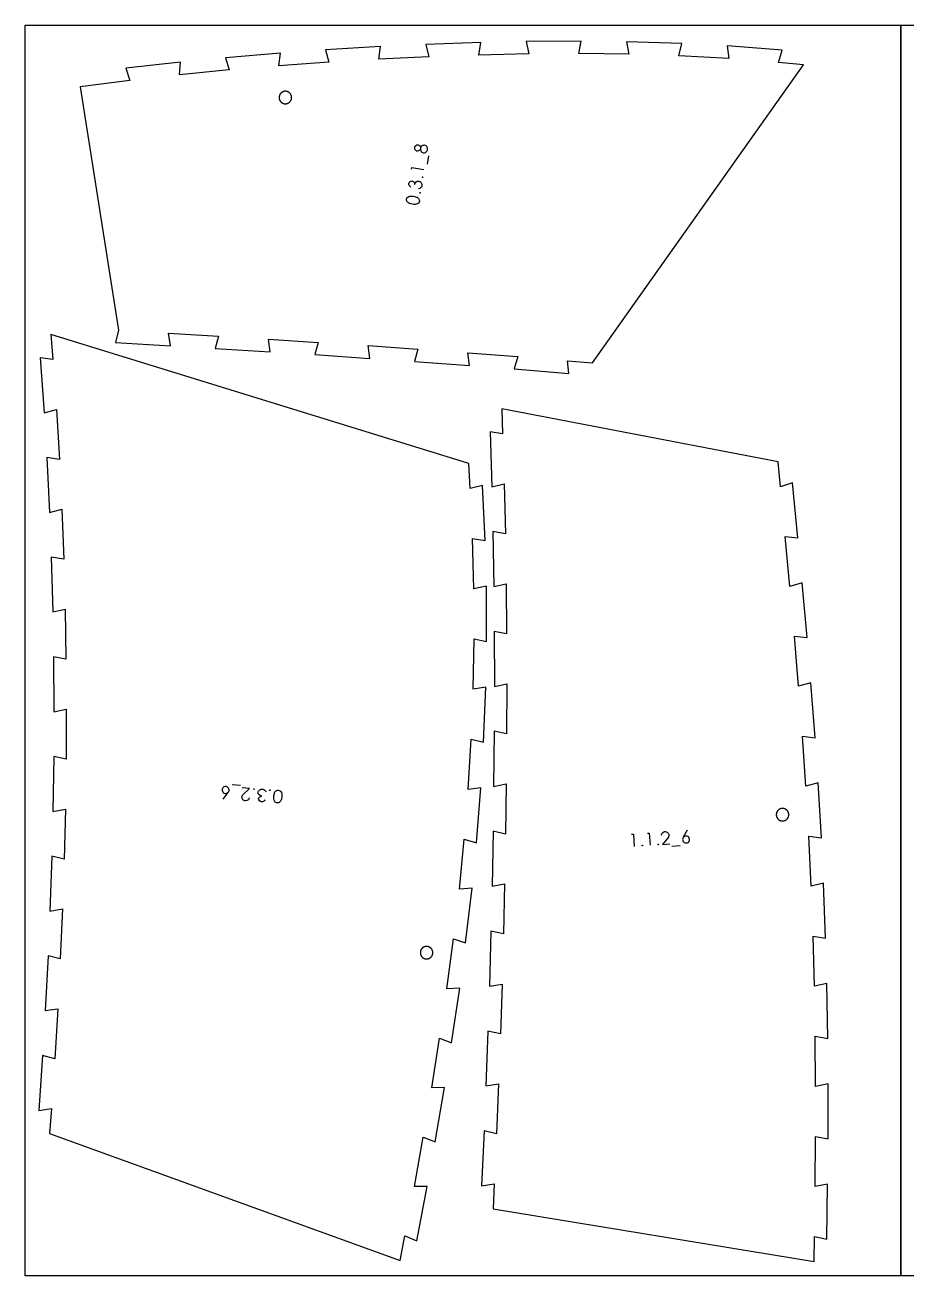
# Model space of a CAD drawing. Header units: millimetres. Extents: x 0 to 7990, y -4000 to -3000.
# Drawn here: x 0 to 705, y -4000 to -3000 of the extents above; entities that cross this region are included whole.
import ezdxf

# ---------------------------------------------------------------- set-up
doc = ezdxf.new("R2010")
doc.units = ezdxf.units.MM
doc.header["$MEASUREMENT"] = 0
for name, color, linetype, true_color in [('Default', 18, 'Continuous', 0x000000), ('nest$l_engrave_text', 5, 'Continuous', 0x0000ff), ('nest$l_inner_cut', 3, 'Continuous', 0x00ff00), ('nest$l_outer_cut', 1, 'Continuous', 0xff0000)]:
    doc.layers.add(name, color=color, linetype=linetype, true_color=true_color)

msp = doc.modelspace()

# ---------------------------------------------------------------- linework, layer by layer
at = {"layer": 'Default'}
for points in [[(0, -4000), (0, -3000), (700, -3000), (700, -4000)], [(700, -4000), (700, -3000), (1400, -3000), (1400, -4000)]]:
    msp.add_lwpolyline(points, close=True, dxfattribs=at)
at = {"layer": 'nest$l_engrave_text'}
for points in [[(316.2, -3098.1), (316.2, -3098.9), (316.2, -3099.7), (316.4, -3100.4), (316.7, -3101), (317.2, -3101.6), (317.8, -3102), (318.4, -3102.2), (319.2, -3102.2), (320, -3101.9), (320.7, -3101.5), (321.2, -3100.8), (321.6, -3099.9), (321.7, -3099.1), (321.6, -3098.3), (321.5, -3097.7), (321.1, -3097.1), (320.6, -3096.6), (320, -3096.2), (319.3, -3096), (318.7, -3096), (318.2, -3096.2), (317.6, -3096.4), (317.2, -3096.7), (316.8, -3097.2), (316.5, -3097.7), (316.2, -3098.5), (316, -3099.3), (315.6, -3099.8), (315, -3100.4), (314.4, -3100.7), (313.8, -3100.8), (313.3, -3100.8), (312.9, -3100.7), (312.3, -3100.4), (311.8, -3099.8), (311.6, -3099.2), (311.5, -3098.5), (311.5, -3097.8), (311.7, -3097.1), (312.1, -3096.6), (312.5, -3096.2), (313.1, -3095.9), (313.7, -3095.7), (314.3, -3095.8), (314.8, -3096), (315.3, -3096.4), (315.8, -3097), (316.1, -3097.6)], [(317.5, -3121.6), (317.6, -3121.4), (317.8, -3121.4), (317.9, -3121.5), (317.9, -3121.6), (317.9, -3121.8), (317.7, -3121.8), (317.5, -3121.7)], [(314.4, -3142.4), (313.9, -3142.8), (313, -3143.2), (312, -3143.4), (311.9, -3143.4), (311.7, -3143.4), (311.3, -3143.4), (310.9, -3143.4), (309.7, -3143.3), (308.5, -3143), (308, -3142.8), (307.6, -3142.7), (307.4, -3142.7), (307.3, -3142.6), (306.7, -3142.3), (306.2, -3142), (305.8, -3141.7), (305.6, -3141.4), (305.1, -3140.7), (304.9, -3140), (305, -3139.3), (305.1, -3138.5), (305.6, -3137.9), (306.1, -3137.5), (306.9, -3137.1), (307.5, -3136.9), (308.4, -3136.8), (309.2, -3136.8), (310.2, -3136.9), (311.2, -3137.1), (312, -3137.3), (312.8, -3137.5), (313.4, -3137.7), (313.9, -3138.1), (314.5, -3138.7), (314.8, -3139.2), (315.1, -3139.7), (315.2, -3140.3), (315.2, -3140.9), (315, -3141.7)], [(315.5, -3134.2), (315.6, -3134), (315.8, -3134), (315.9, -3134.1), (315.9, -3134.3), (315.9, -3134.4), (315.7, -3134.5), (315.5, -3134.4)], [(183, -3611), (182.8, -3610.9), (182.8, -3610.7), (182.8, -3610.6), (183, -3610.5), (183.2, -3610.6), (183.2, -3610.8), (183.1, -3610.9)], [(195.7, -3611.9), (195.5, -3611.8), (195.5, -3611.6), (195.6, -3611.5), (195.7, -3611.4), (195.9, -3611.5), (195.9, -3611.7), (195.9, -3611.8)], [(203.9, -3612.2), (204.5, -3612.8), (204.9, -3613.6), (205.2, -3614.6), (205.2, -3614.7), (205.2, -3614.9), (205.2, -3615.2), (205.2, -3615.6), (205.2, -3616.9), (205.1, -3618.1), (205, -3618.6), (204.9, -3619), (204.8, -3619.2), (204.8, -3619.3), (204.6, -3619.9), (204.3, -3620.4), (204, -3620.9), (203.8, -3621.1), (203.1, -3621.6), (202.4, -3621.9), (201.8, -3621.9), (200.9, -3621.8), (200.2, -3621.4), (199.8, -3621), (199.3, -3620.2), (199.1, -3619.6), (198.9, -3618.7), (198.9, -3617.9), (198.9, -3616.9), (199, -3615.9), (199.1, -3615.1), (199.3, -3614.3), (199.4, -3613.7), (199.8, -3613.1), (200.3, -3612.5), (200.8, -3612.1), (201.2, -3611.8), (201.8, -3611.6), (202.4, -3611.6), (203.2, -3611.8)], [(493.4, -3655.7), (493.5, -3655.7), (493.6, -3655.9), (493.6, -3656.1), (493.4, -3656.2), (493.2, -3656.1), (493.2, -3655.9), (493.2, -3655.8)], [(506.1, -3654.8), (506.3, -3654.8), (506.4, -3655), (506.3, -3655.2), (506.1, -3655.3), (506, -3655.2), (505.9, -3655), (506, -3654.9)]]:
    msp.add_lwpolyline(points, close=True, dxfattribs=at)
for points in [[(321.6, -3111.3), (322.7, -3104.6)], [(309, -3115.3), (309.3, -3113.9), (318.9, -3115.4)], [(308.4, -3129.5), (307.6, -3128.8), (307.2, -3128.3), (306.9, -3127.6), (306.9, -3126.7), (307.2, -3125.8), (307.8, -3125.1), (308.7, -3124.7), (309.6, -3124.6), (310.4, -3125), (311, -3125.7), (311.3, -3126.5), (311.4, -3127.5), (312, -3126.2), (312.7, -3125.3), (313.5, -3124.8), (314.5, -3124.8), (315.2, -3125), (315.8, -3125.2), (316.3, -3125.6), (316.7, -3126.1), (317.1, -3127.3), (317.1, -3128.7), (316.8, -3129.5), (316.1, -3130.2), (315.5, -3130.6), (314.5, -3130.9)], [(158.5, -3618.8), (162.3, -3613.6), (162.6, -3613.1), (162.9, -3612.6), (163.1, -3612.2), (163.1, -3611.4), (163, -3610.7), (162.7, -3610), (162.2, -3609.5), (161.5, -3609.1), (160.7, -3608.8), (160, -3608.8), (159.2, -3609), (158.5, -3609.5), (158, -3610.1), (157.7, -3610.7), (157.6, -3611.5), (157.7, -3612.3), (158, -3613), (158.5, -3613.6), (159.2, -3614), (159.9, -3614.2), (160.8, -3614.2), (161.2, -3614.1), (161.7, -3613.9), (162.1, -3613.6), (162.6, -3613.2)], [(172.3, -3607.8), (165.6, -3607.3)], [(179.3, -3617.7), (179.1, -3618.1), (178.8, -3618.8), (178.5, -3619.2), (178.1, -3619.6), (177.2, -3620), (176.2, -3620.2), (175.7, -3620.1), (175.1, -3619.9), (174.6, -3619.6), (174.2, -3619.3), (173.6, -3618.3), (173.5, -3617.7), (173.4, -3617.2), (173.7, -3616.3), (173.8, -3616), (173.8, -3615.9), (174.1, -3615.5), (179.5, -3610.3), (173.7, -3609.9)], [(191.7, -3619.4), (191.1, -3620.2), (190.6, -3620.6), (189.9, -3621), (189, -3621), (188.1, -3620.8), (187.4, -3620.3), (186.8, -3619.5), (186.7, -3618.6), (187, -3617.8), (187.6, -3617.1), (188.4, -3616.7), (189.4, -3616.5), (188, -3616), (187.1, -3615.4), (186.5, -3614.6), (186.4, -3613.7), (186.5, -3613), (186.7, -3612.4), (187.1, -3611.8), (187.6, -3611.4), (188.7, -3610.9), (190.1, -3610.8), (191, -3611), (191.7, -3611.6), (192.1, -3612.2), (192.5, -3613.1)], [(484.8, -3646.9), (486.3, -3646.8), (487, -3656.6)], [(497.6, -3646.1), (499, -3646), (499.7, -3655.7)], [(508.8, -3647.7), (508.9, -3647.2), (509.1, -3646.5), (509.4, -3646), (509.8, -3645.6), (510.6, -3645), (511.5, -3644.8), (512.1, -3644.8), (512.6, -3644.9), (513.2, -3645.1), (513.6, -3645.4), (514.3, -3646.3), (514.6, -3646.8), (514.7, -3647.3), (514.6, -3648.2), (514.5, -3648.5), (514.5, -3648.7), (514.3, -3649.1), (509.6, -3655), (515.4, -3654.6)], [(529.2, -3643.7), (526.2, -3649.3), (526, -3649.8), (525.7, -3650.4), (525.6, -3650.8), (525.7, -3651.6), (525.9, -3652.3), (526.3, -3652.9), (526.9, -3653.4), (527.6, -3653.7), (528.4, -3653.8), (529.2, -3653.7), (529.9, -3653.4), (530.5, -3652.9), (531, -3652.2), (531.2, -3651.6), (531.2, -3650.8), (531, -3650), (530.6, -3649.3), (530, -3648.8), (529.2, -3648.5), (528.5, -3648.4), (527.7, -3648.5), (527.2, -3648.7), (526.8, -3649), (526.4, -3649.3), (526, -3649.8)], [(517.1, -3656.5), (523.8, -3656)]]:
    msp.add_lwpolyline(points, dxfattribs=at)
at = {"layer": 'nest$l_inner_cut'}
for points in [[(208.9, -3053), (208.7, -3053), (208.6, -3053), (208.4, -3053), (208.2, -3053), (208, -3053), (207.9, -3053), (207.7, -3053), (207.5, -3053), (207.3, -3053), (207.2, -3053.1), (207, -3053.1), (206.8, -3053.2), (206.7, -3053.2), (206.5, -3053.3), (206.3, -3053.3), (206.2, -3053.4), (206, -3053.4), (205.9, -3053.5), (205.7, -3053.6), (205.6, -3053.7), (205.4, -3053.8), (205.3, -3053.9), (205.1, -3054), (205, -3054.1), (204.9, -3054.2), (204.7, -3054.3), (204.6, -3054.4), (204.5, -3054.6), (204.4, -3054.7), (204.3, -3054.8), (204.1, -3054.9), (204, -3055.1), (203.9, -3055.2), (203.8, -3055.4), (203.8, -3055.5), (203.7, -3055.7), (203.6, -3055.8), (203.5, -3056), (203.5, -3056.2), (203.4, -3056.3), (203.3, -3056.5), (203.3, -3056.6), (203.3, -3056.8), (203.2, -3057), (203.2, -3057.2), (203.2, -3057.3), (203.1, -3057.5), (203.1, -3057.7), (203.1, -3057.8), (203.1, -3058), (203.1, -3058.2), (203.1, -3058.4), (203.1, -3058.5), (203.2, -3058.7), (203.2, -3058.9), (203.2, -3059.1), (203.3, -3059.2), (203.3, -3059.4), (203.4, -3059.6), (203.4, -3059.7), (203.5, -3059.9), (203.6, -3060), (203.6, -3060.2), (203.7, -3060.4), (203.8, -3060.5), (203.9, -3060.7), (204, -3060.8), (204.1, -3060.9), (204.2, -3061.1), (204.3, -3061.2), (204.4, -3061.3), (204.5, -3061.5), (204.7, -3061.6), (204.8, -3061.7), (204.9, -3061.8), (205.1, -3061.9), (205.2, -3062), (205.3, -3062.1), (205.5, -3062.2), (205.6, -3062.3), (205.8, -3062.4), (205.9, -3062.5), (206.1, -3062.6), (206.3, -3062.6), (206.4, -3062.7), (206.6, -3062.7), (206.7, -3062.8), (206.9, -3062.8), (207.1, -3062.9), (207.3, -3062.9), (207.4, -3062.9), (207.6, -3063), (207.8, -3063), (207.9, -3063), (208.1, -3063), (208.3, -3063), (208.5, -3063), (208.6, -3063), (208.8, -3062.9), (209, -3062.9), (209.1, -3062.9), (209.3, -3062.8), (209.5, -3062.8), (209.7, -3062.7), (209.8, -3062.7), (210, -3062.6), (210.1, -3062.6), (210.3, -3062.5), (210.4, -3062.4), (210.6, -3062.3), (210.8, -3062.2), (210.9, -3062.1), (211, -3062), (211.2, -3061.9), (211.3, -3061.8), (211.4, -3061.7), (211.6, -3061.6), (211.7, -3061.5), (211.8, -3061.3), (211.9, -3061.2), (212, -3061.1), (212.1, -3060.9), (212.2, -3060.8), (212.3, -3060.7), (212.4, -3060.5), (212.5, -3060.4), (212.6, -3060.2), (212.7, -3060), (212.7, -3059.9), (212.8, -3059.7), (212.9, -3059.6), (212.9, -3059.4), (213, -3059.2), (213, -3059.1), (213, -3058.9), (213.1, -3058.7), (213.1, -3058.6), (213.1, -3058.4), (213.1, -3058.2), (213.1, -3058), (213.1, -3057.9), (213.1, -3057.7), (213.1, -3057.5), (213.1, -3057.3), (213.1, -3057.2), (213, -3057), (213, -3056.8), (212.9, -3056.7), (212.9, -3056.5), (212.8, -3056.3), (212.8, -3056.2), (212.7, -3056), (212.6, -3055.8), (212.6, -3055.7), (212.5, -3055.5), (212.4, -3055.4), (212.3, -3055.2), (212.2, -3055.1), (212.1, -3055), (212, -3054.8), (211.9, -3054.7), (211.8, -3054.6), (211.6, -3054.4), (211.5, -3054.3), (211.4, -3054.2), (211.3, -3054.1), (211.1, -3054), (211, -3053.9), (210.8, -3053.8), (210.7, -3053.7), (210.5, -3053.6), (210.4, -3053.5), (210.2, -3053.4), (210.1, -3053.4), (209.9, -3053.3), (209.7, -3053.3), (209.6, -3053.2), (209.4, -3053.2), (209.2, -3053.1), (209.1, -3053.1)], [(610.5, -3630.9), (610.5, -3630.7), (610.5, -3630.5), (610.4, -3630.4), (610.4, -3630.2), (610.4, -3630), (610.3, -3629.9), (610.3, -3629.7), (610.2, -3629.5), (610.2, -3629.4), (610.1, -3629.2), (610, -3629), (609.9, -3628.9), (609.8, -3628.7), (609.8, -3628.6), (609.7, -3628.4), (609.6, -3628.3), (609.5, -3628.2), (609.4, -3628), (609.2, -3627.9), (609.1, -3627.8), (609, -3627.6), (608.9, -3627.5), (608.7, -3627.4), (608.6, -3627.3), (608.5, -3627.2), (608.3, -3627.1), (608.2, -3627), (608, -3626.9), (607.9, -3626.8), (607.7, -3626.8), (607.6, -3626.7), (607.4, -3626.6), (607.3, -3626.5), (607.1, -3626.5), (606.9, -3626.4), (606.8, -3626.4), (606.6, -3626.3), (606.4, -3626.3), (606.2, -3626.3), (606.1, -3626.3), (605.9, -3626.2), (605.7, -3626.2), (605.6, -3626.2), (605.4, -3626.2), (605.2, -3626.2), (605, -3626.3), (604.9, -3626.3), (604.7, -3626.3), (604.5, -3626.3), (604.3, -3626.4), (604.2, -3626.4), (604, -3626.5), (603.9, -3626.5), (603.7, -3626.6), (603.5, -3626.6), (603.4, -3626.7), (603.2, -3626.8), (603.1, -3626.9), (602.9, -3627), (602.8, -3627.1), (602.6, -3627.2), (602.5, -3627.3), (602.3, -3627.4), (602.2, -3627.5), (602.1, -3627.6), (602, -3627.7), (601.8, -3627.8), (601.7, -3628), (601.6, -3628.1), (601.5, -3628.2), (601.4, -3628.4), (601.3, -3628.5), (601.2, -3628.7), (601.1, -3628.8), (601.1, -3629), (601, -3629.1), (600.9, -3629.3), (600.8, -3629.5), (600.8, -3629.6), (600.7, -3629.8), (600.7, -3629.9), (600.6, -3630.1), (600.6, -3630.3), (600.6, -3630.5), (600.5, -3630.6), (600.5, -3630.8), (600.5, -3631), (600.5, -3631.1), (600.5, -3631.3), (600.5, -3631.5), (600.5, -3631.7), (600.5, -3631.8), (600.6, -3632), (600.6, -3632.2), (600.6, -3632.4), (600.7, -3632.5), (600.7, -3632.7), (600.8, -3632.9), (600.8, -3633), (600.9, -3633.2), (601, -3633.3), (601.1, -3633.5), (601.1, -3633.6), (601.2, -3633.8), (601.3, -3633.9), (601.4, -3634.1), (601.5, -3634.2), (601.6, -3634.4), (601.7, -3634.5), (601.8, -3634.6), (602, -3634.8), (602.1, -3634.9), (602.2, -3635), (602.3, -3635.1), (602.5, -3635.2), (602.6, -3635.3), (602.8, -3635.4), (602.9, -3635.5), (603.1, -3635.6), (603.2, -3635.7), (603.4, -3635.8), (603.5, -3635.8), (603.7, -3635.9), (603.9, -3635.9), (604, -3636), (604.2, -3636.1), (604.4, -3636.1), (604.5, -3636.1), (604.7, -3636.2), (604.9, -3636.2), (605, -3636.2), (605.2, -3636.2), (605.4, -3636.2), (605.6, -3636.2), (605.7, -3636.2), (605.9, -3636.2), (606.1, -3636.2), (606.2, -3636.2), (606.4, -3636.1), (606.6, -3636.1), (606.8, -3636.1), (606.9, -3636), (607.1, -3636), (607.3, -3635.9), (607.4, -3635.9), (607.6, -3635.8), (607.7, -3635.7), (607.9, -3635.6), (608, -3635.5), (608.2, -3635.5), (608.3, -3635.4), (608.5, -3635.3), (608.6, -3635.2), (608.7, -3635), (608.9, -3634.9), (609, -3634.8), (609.1, -3634.7), (609.2, -3634.6), (609.4, -3634.4), (609.5, -3634.3), (609.6, -3634.2), (609.7, -3634), (609.8, -3633.9), (609.9, -3633.7), (609.9, -3633.6), (610, -3633.4), (610.1, -3633.3), (610.2, -3633.1), (610.2, -3632.9), (610.3, -3632.8), (610.3, -3632.6), (610.4, -3632.4), (610.4, -3632.3), (610.4, -3632.1), (610.5, -3631.9), (610.5, -3631.7), (610.5, -3631.6), (610.5, -3631.4), (610.5, -3631.2), (610.5, -3631.1)], [(316, -3741.2), (316, -3741.4), (316, -3741.6), (316, -3741.7), (316, -3741.9), (316, -3742.1), (316, -3742.2), (316.1, -3742.4), (316.1, -3742.6), (316.1, -3742.8), (316.2, -3742.9), (316.2, -3743.1), (316.3, -3743.3), (316.4, -3743.4), (316.4, -3743.6), (316.5, -3743.7), (316.6, -3743.9), (316.7, -3744), (316.7, -3744.2), (316.8, -3744.3), (316.9, -3744.5), (317, -3744.6), (317.1, -3744.8), (317.3, -3744.9), (317.4, -3745), (317.5, -3745.1), (317.6, -3745.3), (317.8, -3745.4), (317.9, -3745.5), (318, -3745.6), (318.2, -3745.7), (318.3, -3745.8), (318.5, -3745.9), (318.6, -3746), (318.8, -3746), (318.9, -3746.1), (319.1, -3746.2), (319.2, -3746.2), (319.4, -3746.3), (319.6, -3746.3), (319.7, -3746.4), (319.9, -3746.4), (320.1, -3746.5), (320.3, -3746.5), (320.4, -3746.5), (320.6, -3746.5), (320.8, -3746.5), (320.9, -3746.6), (321.1, -3746.6), (321.3, -3746.5), (321.5, -3746.5), (321.6, -3746.5), (321.8, -3746.5), (322, -3746.5), (322.2, -3746.4), (322.3, -3746.4), (322.5, -3746.3), (322.7, -3746.3), (322.8, -3746.2), (323, -3746.1), (323.1, -3746.1), (323.3, -3746), (323.4, -3745.9), (323.6, -3745.8), (323.7, -3745.7), (323.9, -3745.6), (324, -3745.5), (324.2, -3745.4), (324.3, -3745.3), (324.4, -3745.2), (324.5, -3745.1), (324.7, -3744.9), (324.8, -3744.8), (324.9, -3744.7), (325, -3744.5), (325.1, -3744.4), (325.2, -3744.3), (325.3, -3744.1), (325.4, -3744), (325.5, -3743.8), (325.5, -3743.7), (325.6, -3743.5), (325.7, -3743.3), (325.7, -3743.2), (325.8, -3743), (325.8, -3742.8), (325.9, -3742.7), (325.9, -3742.5), (325.9, -3742.3), (326, -3742.2), (326, -3742), (326, -3741.8), (326, -3741.6), (326, -3741.5), (326, -3741.3), (326, -3741.1), (326, -3740.9), (325.9, -3740.8), (325.9, -3740.6), (325.9, -3740.4), (325.8, -3740.3), (325.8, -3740.1), (325.7, -3739.9), (325.7, -3739.8), (325.6, -3739.6), (325.5, -3739.5), (325.5, -3739.3), (325.4, -3739.1), (325.3, -3739), (325.2, -3738.8), (325.1, -3738.7), (325, -3738.6), (324.9, -3738.4), (324.8, -3738.3), (324.7, -3738.2), (324.5, -3738), (324.4, -3737.9), (324.3, -3737.8), (324.2, -3737.7), (324, -3737.6), (323.9, -3737.5), (323.7, -3737.4), (323.6, -3737.3), (323.4, -3737.2), (323.3, -3737.1), (323.1, -3737), (323, -3737), (322.8, -3736.9), (322.7, -3736.8), (322.5, -3736.8), (322.3, -3736.7), (322.2, -3736.7), (322, -3736.7), (321.8, -3736.6), (321.6, -3736.6), (321.5, -3736.6), (321.3, -3736.6), (321.1, -3736.6), (321, -3736.6), (320.8, -3736.6), (320.6, -3736.6), (320.4, -3736.6), (320.3, -3736.6), (320.1, -3736.6), (319.9, -3736.7), (319.8, -3736.7), (319.6, -3736.8), (319.4, -3736.8), (319.3, -3736.9), (319.1, -3736.9), (318.9, -3737), (318.8, -3737.1), (318.6, -3737.2), (318.5, -3737.2), (318.3, -3737.3), (318.2, -3737.4), (318, -3737.5), (317.9, -3737.6), (317.8, -3737.7), (317.6, -3737.9), (317.5, -3738), (317.4, -3738.1), (317.3, -3738.2), (317.2, -3738.4), (317, -3738.5), (316.9, -3738.6), (316.8, -3738.8), (316.7, -3738.9), (316.7, -3739.1), (316.6, -3739.2), (316.5, -3739.4), (316.4, -3739.5), (316.4, -3739.7), (316.3, -3739.8), (316.2, -3740), (316.2, -3740.2), (316.1, -3740.3), (316.1, -3740.5), (316.1, -3740.7), (316, -3740.9), (316, -3741)]]:
    msp.add_lwpolyline(points, close=True, dxfattribs=at)
at = {"layer": 'nest$l_outer_cut'}
for points in [[(622.2, -3031.7), (602.3, -3029.9), (605.1, -3020.1), (561.2, -3016.7), (562.5, -3026.8), (522.5, -3024.7), (524.9, -3014.8), (480.9, -3013.4), (482.6, -3023.4), (442.6, -3022.9), (444.6, -3012.9), (400.6, -3013.2), (402.6, -3023.1), (362.7, -3024), (364.3, -3013.9), (320.4, -3015.5), (322.7, -3025.4), (282.8, -3027.3), (284.2, -3017.2), (240.3, -3019.8), (242.9, -3029.7), (203, -3032.5), (204.1, -3022.4), (160.3, -3026.1), (163.2, -3035.9), (123.4, -3039.8), (124.2, -3029.7), (80.5, -3034.6), (83.7, -3044.3), (44, -3049.4), (74.8, -3244), (72.3, -3253.9), (116.2, -3256.4), (114.7, -3246.3), (154.6, -3248.7), (152, -3258.5), (195.9, -3261.2), (194.5, -3251.1), (234.4, -3253.7), (231.7, -3263.5), (275.6, -3266.5), (274.2, -3256.3), (314.1, -3259.1), (311.4, -3269), (355.2, -3272.2), (354, -3262.1), (393.8, -3265.1), (391, -3274.9), (434.8, -3278.5), (433.6, -3268.4), (453.5, -3270.1)], [(20.7, -3247.5), (22.2, -3267.4), (12.1, -3266.1), (15.2, -3310), (25.1, -3307.3), (27.5, -3347.2), (17.4, -3345.7), (19.5, -3389.6), (29.4, -3387.1), (31, -3427), (20.9, -3425.3), (22.1, -3469.2), (32.1, -3466.9), (32.7, -3506.9), (22.7, -3505), (23, -3548.9), (33, -3546.9), (32.9, -3586.8), (22.9, -3584.7), (22.3, -3628.6), (32.3, -3626.8), (31.3, -3666.7), (21.4, -3664.4), (19.9, -3708.3), (30, -3706.6), (28.2, -3746.6), (18.4, -3744), (16.1, -3787.9), (26.2, -3786.5), (23.8, -3826.4), (13.9, -3823.7), (11, -3867.6), (21.1, -3866.2), (19.7, -3886.2), (299.9, -3987.7), (303.7, -3968), (313.2, -3971.8), (321.4, -3928.5), (311.2, -3928.6), (318.3, -3889.1), (327.8, -3892.8), (335.3, -3849.3), (325.1, -3849.6), (331.4, -3810), (341, -3813.5), (347.5, -3769.9), (337.3, -3770.4), (342.5, -3730.6), (352.2, -3733.8), (357.3, -3690), (347.2, -3690.8), (351.1, -3650.9), (360.9, -3653.7), (364.4, -3609.8), (354.3, -3611), (356.7, -3570.9), (366.6, -3573.3), (368.4, -3529.3), (358.3, -3530.9), (359, -3490.8), (369, -3492.8), (368.8, -3448.7), (358.8, -3450.7), (357.7, -3410.6), (367.8, -3412.2), (365.8, -3368.1), (355.9, -3370.6), (354.8, -3350.6)], [(630.7, -3988.5), (631.1, -3968.5), (641, -3970.6), (641.6, -3926.6), (631.6, -3928.5), (631.9, -3888.4), (641.9, -3890.4), (641.9, -3846.4), (632, -3848.4), (631.7, -3808.4), (641.7, -3810.2), (640.9, -3766.2), (631, -3768.3), (629.9, -3728.3), (640, -3729.9), (638.3, -3685.9), (628.4, -3688.3), (626.5, -3648.3), (636.6, -3649.7), (634, -3605.8), (624.2, -3608.4), (621.4, -3568.4), (631.6, -3569.7), (628.2, -3525.8), (618.4, -3528.5), (615, -3488.6), (625.1, -3489.7), (621.1, -3445.9), (611.3, -3448.8), (607.6, -3408.9), (617.7, -3409.9), (613.5, -3366.1), (603.8, -3369.1), (601.9, -3349.1), (381.1, -3306.9), (381.8, -3326.9), (371.7, -3325.2), (373.1, -3369.1), (383, -3366.8), (384, -3406.8), (373.9, -3405), (374.7, -3448.9), (384.6, -3446.8), (385, -3486.7), (375, -3484.8), (375.2, -3528.8), (385.2, -3526.7), (385, -3566.7), (375, -3564.6), (374.6, -3608.6), (384.7, -3606.7), (384.1, -3646.7), (374.1, -3644.5), (373.3, -3688.4), (383.3, -3686.6), (382.4, -3726.6), (372.4, -3724.3), (371.2, -3768.3), (381.3, -3766.6), (380, -3806.5), (370, -3804.2), (368.4, -3848.1), (378.5, -3846.5), (376.9, -3886.4), (367, -3884), (365, -3927.9), (375.1, -3926.4), (374.1, -3946.3)]]:
    msp.add_lwpolyline(points, close=True, dxfattribs=at)

doc.saveas('drawing.dxf')
